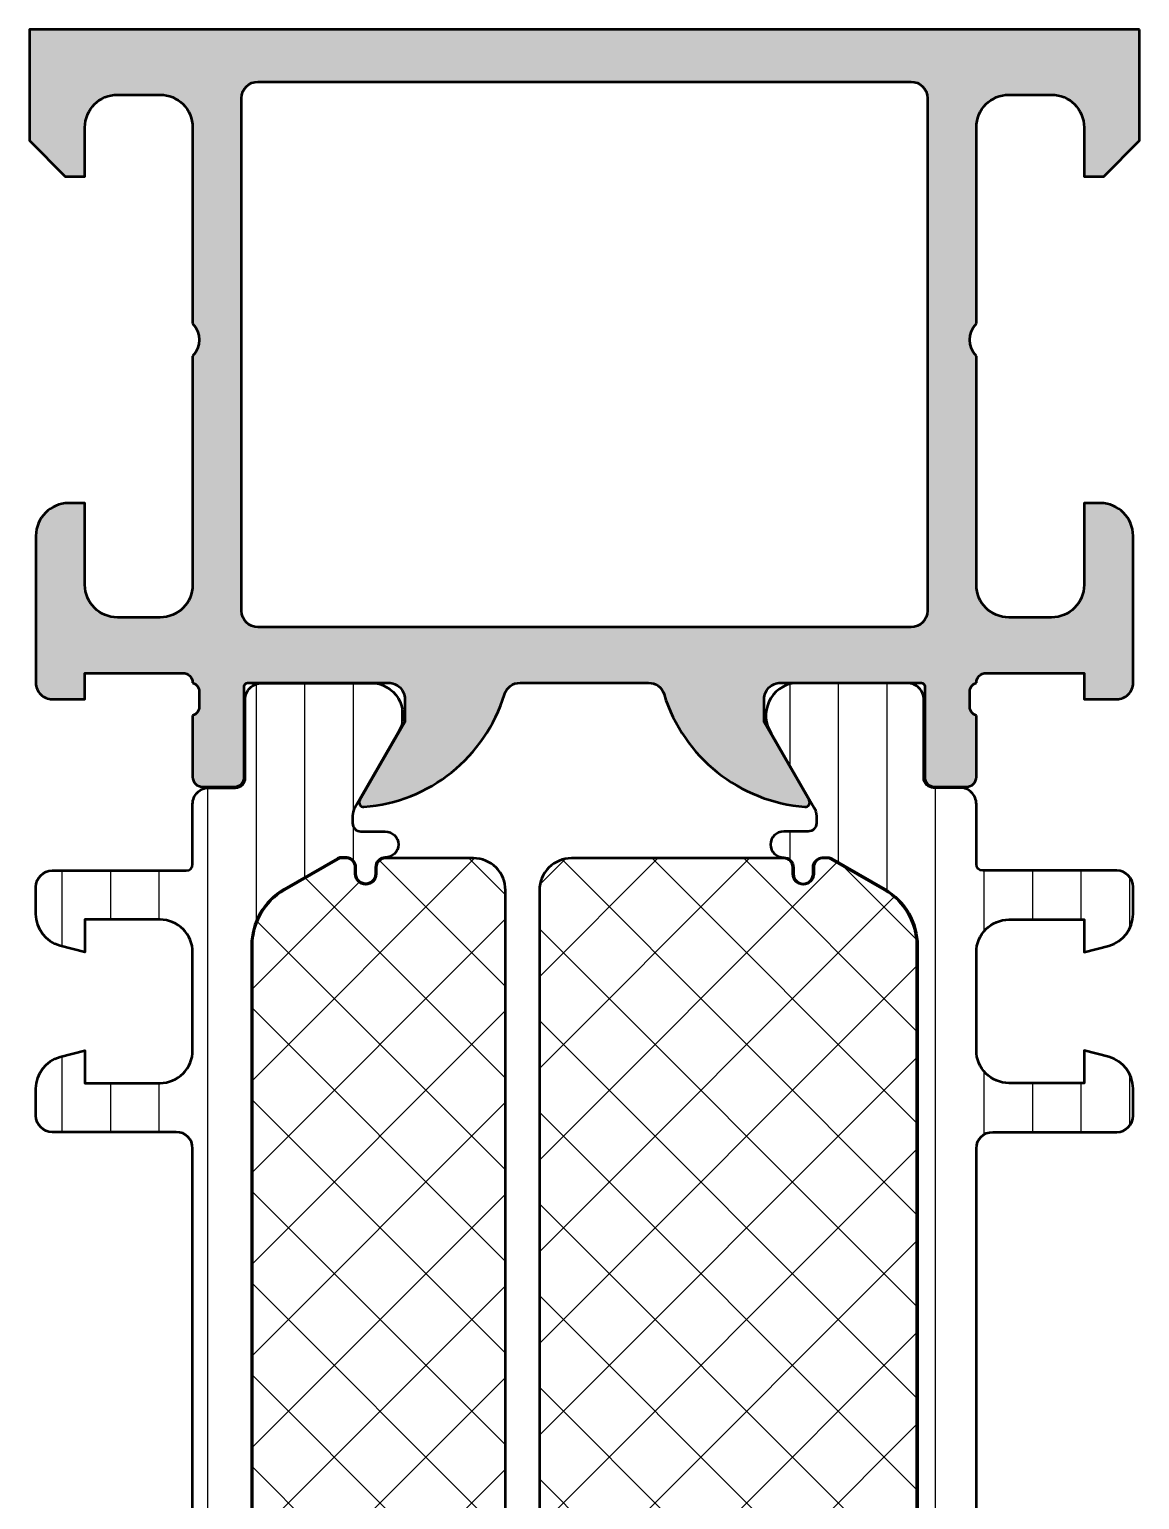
# Model space of a CAD drawing. Extents: x 0 to 136, y 0 to 90.
# Drawn here: x 51 to 85, y 45 to 90 of the extents above; entities that cross this region are included whole.
import ezdxf

# ---------------------------------------------------------------- set-up
doc = ezdxf.new("R2010")
doc.units = 0
for name, color, linetype, lineweight in [('0S-Alu contour', 7, 'Continuous', 50), ('0S-Alu hatch', 252, 'Continuous', 25), ('0S-Plastic contour', 254, 'Continuous', 50), ('0S-Plastic hatch', 253, 'Continuous', 25), ('0S-PT contour', 91, 'Continuous', 50), ('0S-PT hatch', 103, 'Continuous', 25)]:
    doc.layers.add(name, color=color, linetype=linetype, lineweight=lineweight)
pattern_1 = [(90, (0, 0), (-1.4859, 0), [])]
pattern_2 = [(135, (0, 0), (-1.403165018917055, -1.403165018917055), []), (225, (0, 0), (1.403165018917055, -1.403165018917055), [])]

# ---------------------------------------------------------------- blocks, each defined once
blk = doc.blocks.new('345110__9CAD28F0_3B12_4719_9389_62850543AB02_')
at = {"layer": '0S-Alu hatch'}
h = blk.add_hatch(color=256, dxfattribs=at)
edge = h.paths.add_edge_path()
edge.add_line((84.99999893188954, 90.00230846537636), (51.00000000000012, 90.00230846537636))
edge.add_line((51.00000000000012, 90.00230846537636), (51.00000000000012, 86.60227638568504))
edge.add_line((51.00000000000012, 86.60227638568504), (52.09997558593761, 85.50230103816614))
edge.add_line((52.09997558593761, 85.50230103816614), (52.69995117187511, 85.50230103816614))
edge.add_line((52.69995117187511, 85.50230103816614), (52.69995117187511, 87.00275856341943))
edge.add_ellipse((53.70003757115066, 87.00266453406105), major_axis=(-1.000086403695923, 0), ratio=1, start_angle=270.0049498861594, end_angle=359.99461298015063, ccw=False)
edge.add_line((53.69995117187511, 88.00275093402487), (55.0000000000001, 88.0027509340249))
edge.add_ellipse((54.99994519131189, 87.00269612572573), major_axis=(-1.000054809801082, 0), ratio=1, start_angle=180.002703004082, end_angle=269.99685986559376, ccw=False)
edge.add_line((56.00000000000012, 87.00274330463235), (56.00000000000012, 81.00230819072351))
edge.add_ellipse((55.47516065968176, 80.50230819072353), major_axis=(-0.7248836686985038, 0), ratio=1, start_angle=136.3884232636862, end_angle=223.6115767363138, ccw=False)
edge.add_line((56.00000000000012, 80.00230819072351), (56.00000000000012, 73.00230819072351))
edge.add_ellipse((54.99994120227114, 73.00236698845248), major_axis=(-1.000058799457453, 0), ratio=1, start_angle=90.003368663642, end_angle=179.996631336242, ccw=False)
edge.add_line((55.00000000000013, 72.00230819072351), (53.6999511718751, 72.00230819072351))
edge.add_ellipse((53.70003864244403, 73.00239566129244), major_axis=(-1.000087474394144, 0), ratio=1, start_angle=0.005011256110094564, end_angle=89.99498874391873, ccw=False)
edge.add_line((52.69995117187511, 73.002308190723), (52.69995117187511, 75.50230819072351))
edge.add_line((52.69995117187511, 75.50230819072351), (52.19995117187512, 75.50230819072351))
edge.add_arc((52.20003864244405, 74.50222072015455), 1.000087474394158, 90.00501125608184, 179.9949887438899)
edge.add_line((51.19995117187511, 74.50230819072401), (51.20001220703136, 70.00230819072351))
edge.add_arc((51.69998146641071, 70.00228507908653), 0.499969259913529, 179.9973514386468, 270.0035228322333)
edge.add_line((51.70001220703137, 69.50231582011804), (52.70001220703136, 69.50230819072351))
edge.add_line((52.70001220703136, 69.50230819072351), (52.70001220703136, 70.30230361308679))
edge.add_line((52.70001220703136, 70.30230361308679), (55.69995298661208, 70.30230361308679))
edge.add_ellipse((55.69987950604655, 70.00230362208575), major_axis=(-0.3000000000000338, 0), ratio=1, start_angle=180.024914814169, end_angle=269.9859662455902, ccw=False)
edge.add_ellipse((55.92104303113994, 69.73491348375047), major_axis=(-0.2788950563274112, 0), ratio=1, start_angle=178.8354106258941, end_angle=253.5801235805034, ccw=False)
edge.add_line((56.19988047768296, 69.72924507575206), (56.19988047768297, 69.27565107575207))
edge.add_ellipse((55.92101238203976, 69.26999041627504), major_axis=(-0.2789255417371784, 0), ratio=1, start_angle=106.42459455535919, end_angle=181.1628700728806, ccw=False)
edge.add_line((55.99987947768297, 69.00244707575207), (55.99987947768297, 67.12243607574355))
edge.add_arc((56.29987947768296, 67.12243607574355), 0.2999999999999971, 180, 270)
edge.add_line((56.29987947768296, 66.82243607574355), (57.27985379672575, 66.82243607574355))
edge.add_arc((57.27985379672575, 67.12243607574355), 0.2999999999999971, 270, 360)
edge.add_line((57.57985379672575, 67.12243607574355), (57.57985379672575, 69.88243771708723))
edge.add_ellipse((57.69985379672577, 69.8824377170872), major_axis=(-0.1200000000000187, 0), ratio=1, start_angle=269.99990065166475, end_angle=360, ccw=False)
edge.add_line((57.69985400480043, 70.00243771708703), (61.99987792968762, 70.00243026103601))
edge.add_ellipse((61.99989081194129, 69.50244314342802), major_axis=(-0.4999871177739289, 0), ratio=1, start_angle=179.9993980350858, end_angle=270.0014762355657, ccw=False)
edge.add_line((62.49987792968761, 69.50243789042851), (62.49987792968761, 68.80243331279382))
edge.add_line((62.49987792968761, 68.80243331279382), (61.11780731750427, 66.40860893112334))
edge.add_arc((61.23619308740117, 66.3402590994782), 0.1367000000000039, 150.0000814796172, 274.3397826725443)
edge.add_arc((60.87711802667843, 71.0718616033732), 4.881907809369219, 274.3397826725372, 343.0454840365642)
edge.add_ellipse((66.02510957001245, 69.50243026103608), major_axis=(-0.4999999999999327, 0), ratio=1, start_angle=270, end_angle=343.0454840365655, ccw=False)
edge.add_line((66.02510957001245, 70.00243026103601), (69.95784057221232, 70.00243026103601))
edge.add_ellipse((69.95784057221242, 69.50243026103608), major_axis=(-0.499999999999929, 0), ratio=1, start_angle=197.2895527157417, end_angle=270.00000000001137, ccw=False)
edge.add_arc((75.13588357343293, 71.11417536368405), 4.923085062803209, 197.2895527157344, 265.5272736079399)
edge.add_arc((74.7626195360837, 66.34236690903634), 0.1367000000000138, 265.5272736079367, 389.9999185203849)
edge.add_line((74.88100530598064, 66.4107167406815), (73.50015163421642, 68.80243331279382))
edge.add_line((73.50015163421642, 68.80243331279382), (73.50015163421642, 69.50243789043054))
edge.add_ellipse((74.00013875196277, 69.50244314342802), major_axis=(-0.4999871177739381, 0), ratio=1, start_angle=-90.00147623556478, end_angle=0.0006019649143240713, ccw=False)
edge.add_line((74.00015163421642, 70.00243026103601), (78.30017555908765, 70.00243771708705))
edge.add_ellipse((78.30017576716232, 69.88243771708721), major_axis=(-0.1200000000000144, 0), ratio=1, start_angle=180, end_angle=270.00009934833525, ccw=False)
edge.add_line((78.42017576716233, 69.88243771708723), (78.42017576716232, 67.12243607570424))
edge.add_arc((78.72017576716232, 67.12243607570424), 0.2999999999999971, 180, 270)
edge.add_line((78.72017576716232, 66.82243607570426), (79.70015008620511, 66.82243607570426))
edge.add_arc((79.70015008620511, 67.12243607570424), 0.2999999999999971, 270, 360)
edge.add_line((80.00015008620511, 67.12243607570424), (80.00015008620511, 69.00244707571278))
edge.add_ellipse((80.07901718184829, 69.26999041623571), major_axis=(-0.2789255417371463, 0), ratio=1, start_angle=-1.1628700728862214, end_angle=73.57540544464331, ccw=False)
edge.add_line((79.80014908620512, 69.27565107571277), (79.8001490862051, 69.72924507571277))
edge.add_ellipse((80.07898653274812, 69.73491348371114), major_axis=(-0.2788950563273951, 0), ratio=1, start_angle=-73.58012358051309, end_angle=1.16458937409692, ccw=False)
edge.add_ellipse((80.30015005786916, 70.00230362205812), major_axis=(-0.3000000000276554, 0), ratio=1, start_angle=270.0140337566354, end_angle=359.9750851880692, ccw=False)
edge.add_line((80.30007657729197, 70.30230361308679), (83.30001723766338, 70.30230361308679))
edge.add_line((83.30001723766338, 70.30230361308679), (83.30001723766338, 69.50230819072351))
edge.add_line((83.30001723766338, 69.50230819072351), (84.30001723766338, 69.50231582011804))
edge.add_arc((84.30004797828404, 70.0022850790865), 0.4999692599135209, 269.9964771677667, 360.0026485613531)
edge.add_line((84.80001723766337, 70.00230819072354), (84.80007827281965, 74.50230819072351))
edge.add_arc((83.79999080225069, 74.50222072015455), 1.000087474394158, 0.0050112561101264, 89.99498874391819)
edge.add_line((83.80007827281962, 75.50230819072351), (83.30007827281963, 75.50230819072351))
edge.add_line((83.30007827281963, 75.50230819072351), (83.30007827281963, 73.00230819072351))
edge.add_ellipse((82.29999087534657, 73.00239558818616), major_axis=(-1.000087401291905, 0), ratio=1, start_angle=90.00501389832198, end_angle=179.9949929319336, ccw=False)
edge.add_line((82.30007839202892, 72.00230819072351), (81.00002956390392, 72.00230819072351))
edge.add_ellipse((81.00008836163292, 73.0023669884525), major_axis=(-1.000058799457481, 0), ratio=1, start_angle=0.0033686637580103707, end_angle=89.99663133635721, ccw=False)
edge.add_line((80.00002956390392, 73.00230819072146), (80.00002956390392, 80.00230819072351))
edge.add_ellipse((80.52486890422225, 80.50230819072353), major_axis=(-0.7248836686984834, 0), ratio=1, start_angle=-43.611576736315385, end_angle=43.611576736315385, ccw=False)
edge.add_line((80.00002956390392, 81.00230819072351), (80.00002956390392, 87.00274330463036))
edge.add_ellipse((81.00008437259218, 87.0026961257257), major_axis=(-1.000054809801111, 0), ratio=1, start_angle=270.0031401344087, end_angle=359.997296995918, ccw=False)
edge.add_line((81.00002956390392, 88.0027509340249), (82.30007839202892, 88.0027509340249))
edge.add_ellipse((82.2999919464133, 87.00266460694114), major_axis=(-1.000086330819863, 0), ratio=1, start_angle=180.0053828449331, end_angle=269.9950474586182, ccw=False)
edge.add_line((83.30007827281963, 87.00275856341884), (83.30007827281963, 85.50230103816614))
edge.add_line((83.30007827281963, 85.50230103816614), (83.90005385875713, 85.50230103816614))
edge.add_line((83.90005385875713, 85.50230103816614), (85.00002944946766, 86.60227638568504))
edge.add_line((85.00002944946766, 86.60227638568504), (84.99999893188954, 90.00230846537636))
edge = h.paths.add_edge_path()
edge.add_line((58.00001335144054, 88.40230232562647), (78.00001430511485, 88.40230232562647))
edge.add_ellipse((78.00001156424725, 87.90229958475885), major_axis=(-0.500002740875127, 0), ratio=1, start_angle=180.0003140784808, end_angle=269.99968592142864, ccw=False)
edge.add_line((78.50001430511486, 87.90230232562647), (78.50001430511486, 72.2023051389665))
edge.add_ellipse((78.00001156424725, 72.20230787983331), major_axis=(-0.500002740875127, 0), ratio=1, start_angle=90.00031407857142, end_angle=179.9996859215194, ccw=False)
edge.add_line((78.00001430511485, 71.70230513896568), (58.00001335144054, 71.70230513896568))
edge.add_ellipse((58.00001609230815, 72.2023078798333), major_axis=(-0.5000027408751128, 0), ratio=1, start_angle=0.00031407848081244083, end_angle=89.99968592143023, ccw=False)
edge.add_line((57.50001335144054, 72.2023051389657), (57.50001335144053, 87.90230232562567))
edge.add_ellipse((58.00001609230815, 87.90229958475885), major_axis=(-0.500002740875127, 0), ratio=1, start_angle=270.0003140785705, end_angle=359.99968592151924, ccw=False)
at = {"layer": '0S-Alu contour', "color": 7}
for points in [[(84.99999893188954, 90.00230846537636), (51.00000000000012, 90.00230846537636), (51.00000000000012, 86.60227638568504), (52.09997558593761, 85.50230103816614), (52.69995117187511, 85.50230103816614), (52.69995117187511, 87.00275856341943)], [(83.30007827281963, 87.00275856341884), (83.30007827281963, 85.50230103816614), (83.90005385875713, 85.50230103816614), (85.00002944946766, 86.60227638568504), (84.99999893188954, 90.00230846537636)], [(58.00001335144054, 88.40230232562647), (78.00001430511485, 88.40230232562647)], [(53.69995117187511, 88.00275093402487), (55.0000000000001, 88.0027509340249)], [(57.50001335144054, 72.2023051389657), (57.50001335144053, 87.90230232562567)], [(78.50001430511486, 87.90230232562647), (78.50001430511486, 72.2023051389665)], [(81.00002956390392, 88.0027509340249), (82.30007839202892, 88.0027509340249)], [(56.00000000000012, 87.00274330463235), (56.00000000000012, 81.00230819072351)], [(80.00002956390392, 81.00230819072351), (80.00002956390392, 87.00274330463036)], [(56.00000000000012, 80.00230819072351), (56.00000000000012, 73.00230819072351)], [(80.00002956390392, 73.00230819072146), (80.00002956390392, 80.00230819072351)], [(52.69995117187511, 73.002308190723), (52.69995117187511, 75.50230819072351), (52.19995117187512, 75.50230819072351)], [(83.80007827281962, 75.50230819072351), (83.30007827281963, 75.50230819072351), (83.30007827281963, 73.00230819072351)], [(51.19995117187511, 74.50230819072401), (51.20001220703136, 70.00230819072351)], [(84.80001723766337, 70.00230819072354), (84.80007827281965, 74.50230819072351)], [(55.00000000000013, 72.00230819072351), (53.6999511718751, 72.00230819072351)], [(82.30007839202892, 72.00230819072351), (81.00002956390392, 72.00230819072351)], [(78.00001430511485, 71.70230513896568), (58.00001335144054, 71.70230513896568)], [(51.70001220703137, 69.50231582011804), (52.70001220703136, 69.50230819072351), (52.70001220703136, 70.30230361308679), (55.69995298661208, 70.30230361308679)], [(80.30007657729197, 70.30230361308679), (83.30001723766338, 70.30230361308679), (83.30001723766338, 69.50230819072351), (84.30001723766338, 69.50231582011804)], [(57.57985379672575, 67.12243607574355), (57.57985379672575, 69.88243771708723)], [(57.69985400480043, 70.00243771708703), (61.99987792968762, 70.00243026103601)], [(66.02510957001245, 70.00243026103601), (69.95784057221232, 70.00243026103601)], [(74.00015163421642, 70.00243026103601), (78.30017555908765, 70.00243771708705)], [(78.42017576716233, 69.88243771708723), (78.42017576716232, 67.12243607570424)], [(56.19988047768296, 69.72924507575206), (56.19988047768297, 69.27565107575207)], [(62.49987792968761, 69.50243789042851), (62.49987792968761, 68.80243331279382), (61.11780731750427, 66.40860893112334)], [(74.88100530598064, 66.4107167406815), (73.50015163421642, 68.80243331279382), (73.50015163421642, 69.50243789043054)], [(79.80014908620512, 69.27565107571277), (79.8001490862051, 69.72924507571277)], [(55.99987947768297, 69.00244707575207), (55.99987947768297, 67.12243607574355)], [(80.00015008620511, 67.12243607570424), (80.00015008620511, 69.00244707571278)], [(56.29987947768296, 66.82243607574355), (57.27985379672575, 66.82243607574355)], [(78.72017576716232, 66.82243607570426), (79.70015008620511, 66.82243607570426)]]:
    blk.add_lwpolyline(points, dxfattribs=at)
at = {"layer": '0S-Alu contour', "color": 7, "extrusion": (0, 0, -1)}
for centre, radius, start, end in [((-58.00001609230815, 87.90229958475885), 0.500002740875127, 0.0003140784807261, 89.99968592142947), ((-78.00001156424725, 87.90229958475885), 0.500002740875127, 90.00031407857134, 179.9996859215192), ((-53.70003757115066, 87.00266453406105), 1.000086403695923, 0.0053870198493499, 89.99505011384058), ((-54.99994519131189, 87.00269612572573), 1.000054809801082, 90.00314013440622, 179.997296995918), ((-81.00008437259218, 87.0026961257257), 1.000054809801111, 0.0027030040819815, 89.99685986559135), ((-82.2999919464133, 87.00266460694114), 1.000086330819863, 90.00495254138177, 179.9946171550669), ((-55.47516065968176, 80.50230819072353), 0.7248836686985038, 136.3884232636862, 223.6115767363138), ((-80.52486890422225, 80.50230819072353), 0.7248836686984834, 316.3884232636846, 43.61157673631534), ((-53.70003864244403, 73.00239566129244), 1.000087474394144, 270.0050112560814, 359.9949887438899), ((-54.99994120227114, 73.00236698845248), 1.000058799457453, 180.003368663758, 269.996631336358), ((-81.00008836163292, 73.0023669884525), 1.000058799457481, 270.0033686636428, 359.996631336242), ((-82.29999087534657, 73.00239558818616), 1.000087401291905, 180.0050070680665, 269.994986101678), ((-58.00001609230815, 72.2023078798333), 0.5000027408751128, 270.0003140785698, 359.9996859215192), ((-78.00001156424725, 72.20230787983331), 0.500002740875127, 180.0003140784807, 269.9996859214286), ((-55.69987950604655, 70.00230362208575), 0.3000000000000338, 90.01403375440981, 179.975085185831), ((-80.30015005786916, 70.00230362205812), 0.3000000000276554, 0.0249148119308007, 89.98596624336457), ((-55.92104303113994, 69.73491348375047), 0.2788950563274112, 106.4198764194966, 181.164589374106), ((-57.69985379672577, 69.8824377170872), 0.1200000000000188, 0, 90.00009934833525), ((-61.99989081194129, 69.50244314342802), 0.499987117773929, 89.99852376443432, 180.0006019649143), ((-66.02510957001245, 69.50243026103608), 0.4999999999999327, 16.95451596343453, 90), ((-69.95784057221242, 69.50243026103608), 0.499999999999929, 89.99999999998862, 162.7104472842583), ((-74.00013875196277, 69.50244314342802), 0.4999871177739381, 359.9993980350857, 90.00147623556484), ((-78.30017576716232, 69.88243771708721), 0.1200000000000144, 89.99990065166473, 180), ((-80.07898653274812, 69.73491348371114), 0.2788950563273951, 358.8354106259031, 73.58012358051322), ((-55.92101238203976, 69.26999041627504), 0.2789255417371784, 178.8371299271194, 253.5754054446408), ((-80.07901718184829, 69.26999041623571), 0.2789255417371463, 286.4245945553567, 1.162870072886224)]:
    blk.add_arc(centre, radius, start, end, dxfattribs=at)
at = {"layer": '0S-Alu contour', "color": 7}
for centre, radius, start, end in [((52.20003864244405, 74.50222072015455), 1.000087474394158, 90.00501125608184, 179.9949887438899), ((83.79999080225069, 74.50222072015455), 1.000087474394158, 0.0050112561101264, 89.99498874391819), ((51.69998146641071, 70.00228507908653), 0.499969259913529, 179.9973514386468, 270.0035228322333), ((84.30004797828404, 70.0022850790865), 0.4999692599135209, 269.9964771677667, 0.0026485613531484), ((60.87711802667843, 71.0718616033732), 4.881907809369219, 274.3397826725372, 343.0454840365642), ((75.13588357343293, 71.11417536368405), 4.923085062803209, 197.2895527157344, 265.5272736079399), ((56.29987947768296, 67.12243607574355), 0.2999999999999971, 180, 270), ((57.27985379672575, 67.12243607574355), 0.2999999999999971, 270, 0), ((78.72017576716232, 67.12243607570424), 0.2999999999999971, 180, 270), ((79.70015008620511, 67.12243607570424), 0.2999999999999971, 270, 0), ((61.23619308740117, 66.3402590994782), 0.1367000000000039, 150.0000814796172, 274.3397826725443), ((74.7626195360837, 66.34236690903634), 0.1367000000000138, 265.5272736079367, 29.99991852038491)]:
    blk.add_arc(centre, radius, start, end, dxfattribs=at)
blk = doc.blocks.new('284597__A6F63FD5_D8BB_4A15_8F1B_646C4F07533F___648DB167_A982_4746_BD56_8C2FD0CB7679_')
at = {"layer": '0S-Plastic hatch'}
h = blk.add_hatch(dxfattribs=at)
h.set_pattern_fill('ANSI31', color=256, scale=0.4680000000000001, angle=45, style=0)
h.set_pattern_definition(pattern_1)
edge = h.paths.add_edge_path()
edge.add_ellipse((52.20000000000032, 62.92155924204918), major_axis=(-0.9999999999999092, 0), ratio=1, start_angle=0, end_angle=75.00000000000159, ccw=False)
edge.add_line((51.2000000000004, 62.92155924204917), (51.2000000000004, 63.75230846542357))
edge.add_ellipse((51.7000000000004, 63.75230846542357), major_axis=(-0.5, 0), ratio=1, start_angle=270.00000000000324, end_angle=360, ccw=False)
edge.add_line((51.70000000000037, 64.25230846542357), (55.80000000000039, 64.25230846542351))
edge.add_arc((55.80000000000039, 64.45230846542351), 0.2000000000000028, 270, 360)
edge.add_line((56.00000000000039, 64.45230846542351), (56.0000000000004, 66.29231414433303))
edge.add_ellipse((56.4999973210981, 66.292314144333), major_axis=(-0.4999973210977017, 0), ratio=1, start_angle=269.99969301797546, end_angle=360, ccw=False)
edge.add_line((56.50000000000728, 66.79231146542352), (57.31033133334063, 66.79231146542355))
edge.add_arc((57.31033133334064, 67.09231146542355), 0.2999999999999971, 269.9999999999986, 360)
edge.add_line((57.61033133334064, 67.09231146542353), (57.60999938294361, 69.49230984835981))
edge.add_ellipse((58.10999536038223, 69.49231248798493), major_axis=(-0.4999959774455833, 0), ratio=1, start_angle=-90.00030248118418, end_angle=0.0003024817733034979, ccw=False)
edge.add_line((58.10999800000729, 69.99230846542355), (61.58653949810679, 69.99230846542355))
edge.add_ellipse((61.44422884911543, 69.0024903907007), major_axis=(-0.9999960709244742, 0), ratio=1, start_angle=147.2729839001596, end_angle=261.81839194810016, ccw=False)
edge.add_line((62.28548149810678, 68.46185546542355), (60.96696464879562, 66.17811697875126))
edge.add_arc((61.39997736552599, 65.92811700445172), 0.4999999999999846, 150.0000034006562, 180.0057438232341)
edge.add_line((60.89997736803845, 65.9280668801379), (60.90000000000981, 65.70230846544109))
edge.add_arc((61.1500000000273, 65.70230846544106), 0.2500000000174865, 180, 270.0000000000017)
edge.add_line((61.1500000000273, 65.45230846542358), (61.90040663939139, 65.45230846542354))
edge.add_ellipse((61.90040663939139, 65.05304939230678), major_axis=(-0.3992590731167667, 0), ratio=1, start_angle=90, end_angle=270, ccw=False)
edge.add_arc((61.90040663939138, 64.35230846542345), 0.3014818537665747, 89.99999999999864, 180)
edge.add_line((61.59892478562481, 64.3523084654235), (61.59892478562481, 64.1517376701373))
edge.add_ellipse((61.29949558091105, 64.15173767013732), major_axis=(-0.2994292047137605, 0), ratio=1, start_angle=0, end_angle=180, ccw=False)
edge.add_line((61.00006637619729, 64.15173767013732), (61.00006637619728, 64.35230846542362))
edge.add_arc((60.70006637619731, 64.35230846542359), 0.2999999999999687, 0, 86.60636072854572)
edge.add_line((60.71782504208574, 64.65178238713605), (60.53498719053997, 64.65178238713608))
edge.add_arc((60.53498719053984, 64.451782387136), 0.2000000000000739, 89.9999999999654, 119.9999999999628)
edge.add_line((60.43498719053992, 64.62498746789302), (58.80000000000038, 63.68102717331328))
edge.add_arc((59.80000000000029, 61.9489763657445), 1.999999999999884, 119.9999999999993, 180)
edge.add_line((57.80000000000041, 61.94897636574453), (57.8000000000004, 20.55564056505541))
edge.add_arc((59.80000000000036, 20.55564056505542), 1.999999999999964, 180, 240.0000000000007)
edge.add_line((58.80000000000041, 18.82358975748656), (60.43498719053991, 17.87962946290705))
edge.add_arc((60.53498719054011, 18.05283454366383), 0.2000000000000009, 239.9999999999339, 269.9999999999308)
edge.add_line((60.53498719053987, 17.85283454366382), (60.71782504208576, 17.85283454366388))
edge.add_arc((60.70006637619734, 18.15230846537632), 0.2999999999999465, 273.3936392714545, 360)
edge.add_line((61.00006637619728, 18.15230846537631), (61.00006637619728, 18.35287926066258))
edge.add_ellipse((61.29949558091104, 18.35287926066258), major_axis=(-0.2994292047137605, 0), ratio=1, start_angle=180, end_angle=360, ccw=False)
edge.add_line((61.5989247856248, 18.35287926066261), (61.5989247856248, 18.15230846537631))
edge.add_arc((61.90040663939133, 18.15230846537641), 0.301481853766532, 180, 270.0000000000108)
edge.add_ellipse((61.90040663939139, 17.45156753849313), major_axis=(-0.3992590731167524, 0), ratio=1, start_angle=90, end_angle=270, ccw=False)
edge.add_line((61.90040663939139, 17.05230846537638), (61.15000000002726, 17.05230846537635))
edge.add_arc((61.15000000002728, 16.80230846535887), 0.2500000000174793, 90.00000000000487, 180)
edge.add_line((60.9000000000098, 16.80230846535878), (60.89997736803844, 16.57655005066198))
edge.add_arc((61.39997736552601, 16.57649992634819), 0.5000000000000032, 179.9942561767658, 209.9999965993458)
edge.add_line((60.96696464879563, 16.32649995204862), (62.28548149810677, 14.04276146537634))
edge.add_ellipse((61.44422884911544, 13.50212654009919), major_axis=(-0.9999960709244679, 0), ratio=1, start_angle=98.1816080518995, end_angle=212.7270160998411, ccw=False)
edge.add_line((61.58653949810679, 12.51230846537635), (58.10999800000729, 12.51230846537635))
edge.add_ellipse((58.10999536038224, 13.01230444281497), major_axis=(-0.4999959774455922, 0), ratio=1, start_angle=-0.0003024817733034979, end_angle=90.00030248118418, ccw=False)
edge.add_line((57.60999938294361, 13.01230708244006), (57.61033133334064, 15.41230546537633))
edge.add_arc((57.31033133334062, 15.41230546537633), 0.3000000000000114, 0, 90)
edge.add_line((57.31033133334062, 15.71230546537634), (56.50000000000727, 15.71230546537634))
edge.add_ellipse((56.49999732109808, 16.21230278646685), major_axis=(-0.4999973210976841, 0), ratio=1, start_angle=0, end_angle=90.00030698202619, ccw=False)
edge.add_line((56.0000000000004, 16.21230278646686), (56.0000000000004, 18.05230846537629))
edge.add_arc((55.80000000000037, 18.05230846537634), 0.2000000000000242, 0, 89.99999999998575)
edge.add_line((55.80000000000042, 18.25230846537637), (51.70000000000039, 18.25230846537631))
edge.add_ellipse((51.70000000000039, 18.75230846537629), major_axis=(-0.4999999999999858, 0), ratio=1, start_angle=0, end_angle=90, ccw=False)
edge.add_line((51.2000000000004, 18.75230846537631), (51.2000000000004, 19.58305768875067))
edge.add_ellipse((52.2000000000004, 19.58305768875067), major_axis=(-1, 0), ratio=1, start_angle=285.00000000000125, end_angle=360, ccw=False)
edge.add_line((51.94118095489786, 20.54898351503974), (52.7000000000004, 20.75230846537637))
edge.add_line((52.7000000000004, 20.75230846537637), (52.7000000000004, 19.75230846537636))
edge.add_line((52.7000000000004, 19.75230846537636), (55.00000000000039, 19.75230846537636))
edge.add_arc((55.00000000000039, 20.75230846537636), 0.9999999999999964, 270, 360)
edge.add_line((56.0000000000004, 20.75230846537637), (56.0000000000004, 23.75230846537643))
edge.add_arc((55.00000000000046, 23.75230846537637), 0.999999999999936, 0, 90.00000000000286)
edge.add_line((55.00000000000041, 24.75230846537631), (52.7000000000004, 24.75230846537634))
edge.add_line((52.7000000000004, 24.75230846537634), (52.7000000000004, 23.75230846537642))
edge.add_line((52.7000000000004, 23.75230846537642), (51.94118095489794, 23.9556334157129))
edge.add_ellipse((52.20000000000049, 24.92155924200207), major_axis=(-1.000000000000102, 0), ratio=1, start_angle=0, end_angle=74.99999999999949, ccw=False)
edge.add_line((51.2000000000004, 24.92155924200206), (51.2000000000004, 25.75230846537639))
edge.add_ellipse((51.70000000000036, 25.75230846537641), major_axis=(-0.4999999999999574, 0), ratio=1, start_angle=270.00000000000165, end_angle=360, ccw=False)
edge.add_line((51.70000000000035, 26.25230846537636), (55.50000000000039, 26.25230846537637))
edge.add_arc((55.50000000000041, 26.75230846537635), 0.4999999999999823, 269.9999999999984, 360)
edge.add_line((56.0000000000004, 26.75230846537634), (56.0000000000004, 55.7523084654235))
edge.add_arc((55.50000000000039, 55.75230846542354), 0.5000000000000071, 0, 89.99999999999837)
edge.add_line((55.5000000000004, 56.25230846542355), (51.70000000000033, 56.25230846542354))
edge.add_ellipse((51.70000000000037, 56.75230846542351), major_axis=(-0.4999999999999645, 0), ratio=1, start_angle=0, end_angle=89.99999999999511, ccw=False)
edge.add_line((51.2000000000004, 56.75230846542354), (51.2000000000004, 57.58305768879796))
edge.add_ellipse((52.20000000000037, 57.58305768879795), major_axis=(-0.9999999999999786, 0), ratio=1, start_angle=284.99999999999903, end_angle=360, ccw=False)
edge.add_line((51.94118095489788, 58.548983515087), (52.7000000000004, 58.75230846542354))
edge.add_line((52.7000000000004, 58.75230846542354), (52.7000000000004, 57.75230846542354))
edge.add_line((52.7000000000004, 57.75230846542354), (55.00000000000037, 57.75230846542354))
edge.add_arc((55.0000000000004, 58.75230846542354), 0.9999999999999928, 269.999999999998, 360)
edge.add_line((56.0000000000004, 58.75230846542354), (56.0000000000004, 61.75230846542359))
edge.add_arc((55.00000000000039, 61.75230846542355), 1, 0, 90.00000000000244)
edge.add_line((55.00000000000035, 62.75230846542355), (52.7000000000004, 62.75230846542349))
edge.add_line((52.7000000000004, 62.75230846542349), (52.7000000000004, 61.75230846542356))
edge.add_line((52.7000000000004, 61.75230846542356), (51.94118095489785, 61.95563341576019))
at = {"layer": '0S-Plastic contour', "color": 7}
for points in [[(58.10999800000729, 69.99230846542355), (61.58653949810679, 69.99230846542355)], [(57.61033133334064, 67.09231146542353), (57.60999938294361, 69.49230984835981)], [(62.28548149810678, 68.46185546542355), (60.96696464879562, 66.17811697875126)], [(56.50000000000728, 66.79231146542352), (57.31033133334063, 66.79231146542355)], [(56.00000000000039, 64.45230846542351), (56.0000000000004, 66.29231414433303)], [(60.89997736803845, 65.9280668801379), (60.90000000000981, 65.70230846544109)], [(61.1500000000273, 65.45230846542358), (61.90040663939139, 65.45230846542354)], [(60.43498719053992, 64.62498746789302), (58.80000000000038, 63.68102717331328)], [(60.71782504208574, 64.65178238713605), (60.53498719053997, 64.65178238713608)], [(61.00006637619729, 64.15173767013732), (61.00006637619728, 64.35230846542362)], [(61.59892478562481, 64.3523084654235), (61.59892478562481, 64.1517376701373)], [(51.70000000000037, 64.25230846542357), (55.80000000000039, 64.25230846542351)], [(51.2000000000004, 62.92155924204917), (51.2000000000004, 63.75230846542357)], [(55.00000000000035, 62.75230846542355), (52.7000000000004, 62.75230846542349), (52.7000000000004, 61.75230846542356), (51.94118095489785, 61.95563341576019)], [(56.0000000000004, 58.75230846542354), (56.0000000000004, 61.75230846542359)], [(57.80000000000041, 61.94897636574453), (57.8000000000004, 20.55564056505541)], [(51.94118095489788, 58.548983515087), (52.7000000000004, 58.75230846542354), (52.7000000000004, 57.75230846542354), (55.00000000000037, 57.75230846542354)], [(51.2000000000004, 56.75230846542354), (51.2000000000004, 57.58305768879796)], [(55.5000000000004, 56.25230846542355), (51.70000000000033, 56.25230846542354)], [(56.0000000000004, 26.75230846537634), (56.0000000000004, 55.7523084654235)]]:
    blk.add_lwpolyline(points, dxfattribs=at)
at = {"layer": '0S-Plastic contour', "color": 7, "extrusion": (0, 0, -1)}
for centre, radius, start, end in [((-58.10999536038223, 69.49231248798493), 0.4999959774455833, 359.9996975182267, 90.00030248118426), ((-61.44422884911543, 69.0024903907007), 0.9999960709244742, 98.18160805189984, 212.7270160998405), ((-56.4999973210981, 66.292314144333), 0.4999973210977018, 0, 90.00030698202455), ((-61.90040663939139, 65.05304939230678), 0.3992590731167667, 90, 270), ((-51.7000000000004, 63.75230846542357), 0.5, 0, 89.99999999999675), ((-61.29949558091105, 64.15173767013732), 0.2994292047137605, 180, 0), ((-52.20000000000032, 62.92155924204918), 0.9999999999999092, 284.9999999999984, 0), ((-52.20000000000037, 57.58305768879795), 0.9999999999999786, 0, 75.00000000000098), ((-51.70000000000037, 56.75230846542351), 0.4999999999999645, 270.0000000000049, 0)]:
    blk.add_arc(centre, radius, start, end, dxfattribs=at)
at = {"layer": '0S-Plastic contour', "color": 7}
for centre, radius, start, end in [((57.31033133334064, 67.09231146542355), 0.2999999999999971, 269.9999999999986, 0), ((61.39997736552599, 65.92811700445172), 0.4999999999999846, 150.0000034006562, 180.0057438232341), ((61.1500000000273, 65.70230846544106), 0.2500000000174865, 180, 270.0000000000017), ((55.80000000000039, 64.45230846542351), 0.2000000000000028, 270, 0), ((60.53498719053984, 64.451782387136), 0.2000000000000739, 89.9999999999654, 119.9999999999628), ((60.70006637619731, 64.35230846542359), 0.2999999999999687, 0, 86.60636072854572), ((61.90040663939138, 64.35230846542345), 0.3014818537665747, 89.99999999999864, 180), ((59.80000000000029, 61.9489763657445), 1.999999999999884, 119.9999999999993, 180), ((55.00000000000039, 61.75230846542355), 1, 0, 90.00000000000244), ((55.0000000000004, 58.75230846542354), 0.9999999999999928, 269.999999999998, 0), ((55.50000000000039, 55.75230846542354), 0.5000000000000071, 0, 89.99999999999837)]:
    blk.add_arc(centre, radius, start, end, dxfattribs=at)
blk = doc.blocks.new('284597__040ED346_259B_41BE_BC81_DE0807876EAB___54D53D83_6F12_4823_9CAA_910124EB40AC_')
at = {"layer": '0S-Plastic hatch'}
h = blk.add_hatch(dxfattribs=at)
h.set_pattern_fill('ANSI31', color=256, scale=0.4680000000000001, angle=45, style=0)
h.set_pattern_definition(pattern_1)
edge = h.paths.add_edge_path()
edge.add_line((80.49999999999982, 56.25230846542354), (84.2999999999999, 56.25230846542354))
edge.add_arc((84.29999999999987, 56.75230846542351), 0.4999999999999574, 270.0000000000033, 360)
edge.add_line((84.79999999999983, 56.75230846542354), (84.79999999999983, 57.58305768879795))
edge.add_arc((83.79999999999986, 57.58305768879795), 0.9999999999999573, 0, 75.00000000000068)
edge.add_line((84.05881904510235, 58.54898351508698), (83.29999999999983, 58.75230846542355))
edge.add_line((83.29999999999983, 58.75230846542355), (83.29999999999983, 57.75230846542354))
edge.add_line((83.29999999999983, 57.75230846542354), (80.99999999999984, 57.75230846542354))
edge.add_ellipse((80.99999999999983, 58.75230846542355), major_axis=(-1.000000000000007, 0), ratio=1, start_angle=0, end_angle=90.00000000000159, ccw=False)
edge.add_line((79.99999999999983, 58.75230846542354), (79.99999999999983, 61.75230846542357))
edge.add_ellipse((80.99999999999982, 61.75230846542357), major_axis=(-0.9999999999999857, 0), ratio=1, start_angle=269.99999999999756, end_angle=360, ccw=False)
edge.add_line((80.99999999999984, 62.75230846542354), (83.29999999999983, 62.75230846542349))
edge.add_line((83.29999999999983, 62.75230846542349), (83.29999999999983, 61.75230846542357))
edge.add_line((83.29999999999983, 61.75230846542357), (84.0588190451024, 61.95563341576023))
edge.add_arc((83.79999999999993, 62.92155924204921), 0.9999999999999023, 284.9999999999985, 360)
edge.add_line((84.79999999999983, 62.92155924204919), (84.79999999999983, 63.75230846542358))
edge.add_arc((84.29999999999983, 63.75230846542358), 0.4999999999999858, 0, 89.99999999999675)
edge.add_line((84.29999999999987, 64.25230846542357), (80.19999999999983, 64.25230846542351))
edge.add_ellipse((80.19999999999987, 64.45230846542354), major_axis=(-0.2000000000000313, 0), ratio=1, start_angle=0, end_angle=89.99999999999193, ccw=False)
edge.add_line((79.99999999999983, 64.45230846542358), (79.99999999999983, 66.29231414433303))
edge.add_arc((79.50000267890213, 66.29231414433303), 0.4999973210976947, 0, 90.00030698202455)
edge.add_line((79.49999999999295, 66.79231146542355), (78.6896686666596, 66.79231146542352))
edge.add_ellipse((78.68966866665959, 67.09231146542353), major_axis=(-0.2999999999999971, 0), ratio=1, start_angle=0, end_angle=90.00000000000267, ccw=False)
edge.add_line((78.38966866665959, 67.09231146542355), (78.39000061705661, 69.49230984835984))
edge.add_arc((77.890004639618, 69.4923124879849), 0.4999959774455975, 359.9996975182267, 450.0003024811866)
edge.add_line((77.89000199999292, 69.99230846542353), (74.41346050189344, 69.99230846542352))
edge.add_arc((74.55577115088478, 69.00249039070069), 0.999996070924444, 98.18160805189915, 212.7270160998406)
edge.add_line((73.71451850189347, 68.46185546542355), (75.03303535120457, 66.17811697875129))
edge.add_ellipse((74.60002263447387, 65.92811700445162), major_axis=(-0.50000000000035, 0), ratio=1, start_angle=179.994256176766, end_angle=209.9999965993365, ccw=False)
edge.add_line((75.10002263196176, 65.92806688013792), (75.09999999999042, 65.70230846544109))
edge.add_ellipse((74.84999999997291, 65.70230846544106), major_axis=(-0.2500000000175078, 0), ratio=1, start_angle=90.00000000000318, end_angle=180, ccw=False)
edge.add_line((74.84999999997292, 65.45230846542356), (74.09959336060884, 65.45230846542351))
edge.add_arc((74.09959336060884, 65.05304939230678), 0.3992590731167524, 90, 270)
edge.add_ellipse((74.09959336060884, 64.35230846542343), major_axis=(-0.3014818537665889, 0), ratio=1, start_angle=180, end_angle=270, ccw=False)
edge.add_line((74.40107521437542, 64.35230846542352), (74.40107521437542, 64.1517376701373))
edge.add_arc((74.70050441908919, 64.15173767013732), 0.2994292047137605, 180, 360)
edge.add_line((74.99993362380295, 64.15173767013735), (74.99993362380295, 64.35230846542362))
edge.add_ellipse((75.2999336238029, 64.3523084654236), major_axis=(-0.2999999999999545, 0), ratio=1, start_angle=273.3936392714531, end_angle=360, ccw=False)
edge.add_line((75.28217495791448, 64.65178238713605), (75.46501280946028, 64.65178238713608))
edge.add_ellipse((75.46501280946038, 64.45178238713608), major_axis=(-0.2000000000000028, 0), ratio=1, start_angle=240.0000000000286, end_angle=270.00000000002854, ccw=False)
edge.add_line((75.56501280946028, 64.62498746789302), (77.19999999999985, 63.6810271733133))
edge.add_ellipse((76.19999999999993, 61.94897636574451), major_axis=(-1.999999999999881, 0), ratio=1, start_angle=180, end_angle=240.0000000000009, ccw=False)
edge.add_line((78.19999999999982, 61.94897636574452), (78.19999999999983, 20.55564056505541))
edge.add_ellipse((76.19999999999987, 20.55564056505543), major_axis=(-1.999999999999957, 0), ratio=1, start_angle=119.9999999999988, end_angle=180, ccw=False)
edge.add_line((77.1999999999998, 18.82358975748657), (75.56501280946031, 17.87962946290706))
edge.add_ellipse((75.4650128094601, 18.05283454366383), major_axis=(-0.2000000000000075, 0), ratio=1, start_angle=90.00000000007333, end_angle=120.00000000006739, ccw=False)
edge.add_line((75.46501280946036, 17.85283454366382), (75.28217495791446, 17.85283454366388))
edge.add_ellipse((75.2999336238029, 18.15230846537633), major_axis=(-0.2999999999999576, 0), ratio=1, start_angle=0, end_angle=86.6063607285443, ccw=False)
edge.add_line((74.99993362380295, 18.15230846537631), (74.99993362380295, 18.35287926066258))
edge.add_arc((74.70050441908919, 18.35287926066258), 0.2994292047137605, 0, 180)
edge.add_line((74.40107521437542, 18.35287926066258), (74.40107521437542, 18.15230846537632))
edge.add_ellipse((74.0995933606089, 18.15230846537641), major_axis=(-0.3014818537665178, 0), ratio=1, start_angle=89.99999999998658, end_angle=180, ccw=False)
edge.add_arc((74.09959336060884, 17.45156753849313), 0.3992590731167524, 90, 270)
edge.add_line((74.09959336060884, 17.05230846537638), (74.84999999997297, 17.05230846537635))
edge.add_ellipse((74.84999999997294, 16.80230846535886), major_axis=(-0.2500000000174865, 0), ratio=1, start_angle=180, end_angle=269.9999999999935, ccw=False)
edge.add_line((75.09999999999042, 16.80230846535878), (75.10002263196176, 16.57655005066198))
edge.add_ellipse((74.6000236536931, 16.57649965330409), major_axis=(-0.4999989808085771, 0), ratio=1, start_angle=150.000034700958, end_angle=180.0057751236176, ccw=False)
edge.add_line((75.03303562435076, 16.32650042515171), (73.71451850189345, 14.04276146537634))
edge.add_arc((74.5557711508848, 13.50212654009919), 0.9999960709244718, 147.2729839001593, 261.8183919481001)
edge.add_line((74.41346050189344, 12.51230846537635), (77.89000199999293, 12.51230846537635))
edge.add_arc((77.890004639618, 13.01230444281497), 0.4999959774455833, 269.9996975188149, 360.0003024817733)
edge.add_line((78.39000061705661, 13.01230708244006), (78.38966866665959, 15.41230546537633))
edge.add_ellipse((78.6896686666596, 15.41230546537634), major_axis=(-0.3000000000000114, 0), ratio=1, start_angle=270, end_angle=360, ccw=False)
edge.add_line((78.6896686666596, 15.71230546537634), (79.49999999999295, 15.71230546537634))
edge.add_arc((79.50000267890213, 16.21230278646686), 0.4999973210976948, 269.9996930179755, 360)
edge.add_line((79.99999999999983, 16.21230278646686), (79.99999999999983, 18.05230846537629))
edge.add_ellipse((80.19999999999987, 18.05230846537633), major_axis=(-0.2000000000000313, 0), ratio=1, start_angle=270.0000000000122, end_angle=360, ccw=False)
edge.add_line((80.1999999999998, 18.25230846537637), (84.29999999999983, 18.25230846537631))
edge.add_arc((84.29999999999983, 18.7523084653763), 0.4999999999999858, 270, 360)
edge.add_line((84.79999999999983, 18.75230846537631), (84.79999999999983, 19.58305768875068))
edge.add_arc((83.79999999999984, 19.58305768875069), 0.9999999999999857, 0, 75.0000000000002)
edge.add_line((84.05881904510235, 20.54898351503974), (83.29999999999983, 20.75230846537637))
edge.add_line((83.29999999999983, 20.75230846537637), (83.29999999999983, 19.75230846537636))
edge.add_line((83.29999999999983, 19.75230846537636), (80.99999999999983, 19.75230846537636))
edge.add_ellipse((80.99999999999982, 20.75230846537635), major_axis=(-0.9999999999999857, 0), ratio=1, start_angle=0, end_angle=90.0000000000008, ccw=False)
edge.add_line((79.99999999999983, 20.75230846537637), (79.99999999999983, 23.75230846537643))
edge.add_ellipse((80.99999999999979, 23.75230846537636), major_axis=(-0.999999999999943, 0), ratio=1, start_angle=269.99999999999756, end_angle=360, ccw=False)
edge.add_line((80.99999999999982, 24.75230846537631), (83.29999999999983, 24.75230846537634))
edge.add_line((83.29999999999983, 24.75230846537634), (83.29999999999983, 23.75230846537642))
edge.add_line((83.29999999999983, 23.75230846537642), (84.0588190451023, 23.9556334157129))
edge.add_arc((83.79999999999974, 24.92155924200207), 1.000000000000099, 284.9999999999996, 360)
edge.add_line((84.79999999999984, 24.92155924200206), (84.79999999999983, 25.75230846537639))
edge.add_arc((84.29999999999986, 25.7523084653764), 0.4999999999999716, 0, 89.99999999999837)
edge.add_line((84.29999999999987, 26.25230846537637), (80.49999999999982, 26.25230846537637))
edge.add_ellipse((80.49999999999982, 26.75230846537635), major_axis=(-0.4999999999999894, 0), ratio=1, start_angle=0, end_angle=90.00000000000159, ccw=False)
edge.add_line((79.99999999999983, 26.75230846537634), (79.99999999999983, 55.7523084654235))
edge.add_ellipse((80.49999999999982, 55.75230846542354), major_axis=(-0.5, 0), ratio=1, start_angle=270, end_angle=360, ccw=False)
at = {"layer": '0S-Plastic contour', "color": 7}
for points in [[(77.89000199999292, 69.99230846542353), (74.41346050189344, 69.99230846542352)], [(78.38966866665959, 67.09231146542355), (78.39000061705661, 69.49230984835984)], [(73.71451850189347, 68.46185546542355), (75.03303535120457, 66.17811697875129)], [(79.49999999999295, 66.79231146542355), (78.6896686666596, 66.79231146542352)], [(79.99999999999983, 64.45230846542358), (79.99999999999983, 66.29231414433303)], [(75.10002263196176, 65.92806688013792), (75.09999999999042, 65.70230846544109)], [(74.84999999997292, 65.45230846542356), (74.09959336060884, 65.45230846542351)], [(74.40107521437542, 64.35230846542352), (74.40107521437542, 64.1517376701373)], [(74.99993362380295, 64.15173767013735), (74.99993362380295, 64.35230846542362)], [(75.28217495791448, 64.65178238713605), (75.46501280946028, 64.65178238713608)], [(75.56501280946028, 64.62498746789302), (77.19999999999985, 63.6810271733133)], [(84.29999999999987, 64.25230846542357), (80.19999999999983, 64.25230846542351)], [(84.79999999999983, 62.92155924204919), (84.79999999999983, 63.75230846542358)], [(80.99999999999984, 62.75230846542354), (83.29999999999983, 62.75230846542349), (83.29999999999983, 61.75230846542357), (84.0588190451024, 61.95563341576023)], [(78.19999999999982, 61.94897636574452), (78.19999999999983, 20.55564056505541)], [(79.99999999999983, 58.75230846542354), (79.99999999999983, 61.75230846542357)], [(84.05881904510235, 58.54898351508698), (83.29999999999983, 58.75230846542355), (83.29999999999983, 57.75230846542354), (80.99999999999984, 57.75230846542354)], [(84.79999999999983, 56.75230846542354), (84.79999999999983, 57.58305768879795)], [(80.49999999999982, 56.25230846542354), (84.2999999999999, 56.25230846542354)], [(79.99999999999983, 26.75230846537634), (79.99999999999983, 55.7523084654235)]]:
    blk.add_lwpolyline(points, dxfattribs=at)
for centre, radius, start, end in [((74.55577115088478, 69.00249039070069), 0.999996070924444, 98.18160805189915, 212.7270160998406), ((77.890004639618, 69.4923124879849), 0.4999959774455975, 359.9996975182267, 90.00030248118671), ((79.50000267890213, 66.29231414433303), 0.4999973210976947, 0, 90.00030698202455), ((74.09959336060884, 65.05304939230678), 0.3992590731167524, 90, 270), ((74.70050441908919, 64.15173767013732), 0.2994292047137605, 180, 0), ((84.29999999999983, 63.75230846542358), 0.4999999999999858, 0, 89.99999999999675), ((83.79999999999993, 62.92155924204921), 0.9999999999999023, 284.9999999999985, 0), ((83.79999999999986, 57.58305768879795), 0.9999999999999573, 0, 75.00000000000068), ((84.29999999999987, 56.75230846542351), 0.4999999999999574, 270.0000000000033, 0)]:
    blk.add_arc(centre, radius, start, end, dxfattribs=at)
at = {"layer": '0S-Plastic contour', "color": 7, "extrusion": (0, 0, -1)}
for centre, radius, start, end in [((-78.68966866665959, 67.09231146542353), 0.2999999999999971, 269.9999999999973, 0), ((-74.60002263447387, 65.92811700445162), 0.50000000000035, 150.0000034006635, 180.0057438232341), ((-74.84999999997291, 65.70230846544106), 0.2500000000175078, 180, 269.9999999999968), ((-74.09959336060884, 64.35230846542343), 0.3014818537665889, 90, 180), ((-75.2999336238029, 64.3523084654236), 0.2999999999999545, 0, 86.6063607285469), ((-75.46501280946038, 64.45178238713608), 0.2000000000000028, 89.9999999999715, 119.9999999999714), ((-80.19999999999987, 64.45230846542354), 0.2000000000000313, 270.0000000000081, 0), ((-76.19999999999993, 61.94897636574451), 1.999999999999881, 119.9999999999991, 180), ((-80.99999999999982, 61.75230846542357), 0.9999999999999857, 0, 90.00000000000244), ((-80.99999999999983, 58.75230846542355), 1.000000000000007, 269.9999999999984, 0), ((-80.49999999999982, 55.75230846542354), 0.5, 0, 90)]:
    blk.add_arc(centre, radius, start, end, dxfattribs=at)
blk = doc.blocks.new('442270__60DE0288_E3C7_43D4_8249_92E12B1B31FA_')
at = {"layer": '0S-PT hatch'}
h = blk.add_hatch(dxfattribs=at)
h.set_pattern_fill('ANSI37', color=256, scale=0.625, angle=90, style=0)
h.set_pattern_definition(pattern_2)
edge = h.paths.add_edge_path()
edge.add_line((74.09959336060871, 64.63251178507186), (67.60000000001693, 64.63251178511896))
edge.add_arc((67.59999999999978, 63.65251178511899), 0.9799999999999613, 89.9999999989972, 180)
edge.add_line((66.61999999999982, 63.65251178511901), (66.61999999999982, 18.85210514568087))
edge.add_arc((67.59999999999981, 18.85210514568087), 0.9800000000000039, 180, 270.0000000000008)
edge.add_line((67.59999999999982, 17.87210514568086), (74.10107521437541, 17.87210514568087))
edge.add_arc((74.10107521437541, 18.15210514568088), 0.2800000000000011, 269.9999999999971, 360)
edge.add_line((74.38107521437543, 18.15210514568088), (74.38107521437543, 18.35267594096712))
edge.add_ellipse((74.70050441908919, 18.35267594096712), major_axis=(-0.3194292047137566, 0), ratio=1, start_angle=180, end_angle=360, ccw=False)
edge.add_line((75.01993362380294, 18.35267594096712), (75.01993362380294, 18.15210514568088))
edge.add_arc((75.29993362380293, 18.15210514568089), 0.2800000000000011, 180, 266.4872129359758)
edge.add_line((75.28277766033139, 17.87263122396839), (75.46501280946029, 17.87263122396839))
edge.add_arc((75.46501280946026, 18.05263122396839), 0.1799999999999997, 270.000000000009, 300.0000000000066)
edge.add_line((75.55501280946028, 17.8967466512872), (77.18999999999981, 18.84070694586676))
edge.add_arc((76.19999999999985, 20.55543724535997), 1.979999999999991, 299.9999999999989, 360)
edge.add_line((78.17999999999984, 20.55543724535995), (78.17999999999982, 61.94877304604899))
edge.add_arc((76.19999999999983, 61.94877304604899), 1.979999999999989, 0, 60.00000000000006)
edge.add_line((77.18999999999983, 63.66350334554217), (75.55501280946027, 64.60746364012174))
edge.add_arc((75.46501280946028, 64.4515790674406), 0.179999999999936, 59.99999999999221, 89.99999999999095)
edge.add_line((75.4650128094603, 64.63157906744054), (75.28277766033139, 64.63157906744054))
edge.add_arc((75.29993362380293, 64.35210514572806), 0.2799999999999824, 93.51278706402448, 180)
edge.add_line((75.01993362380294, 64.35210514572805), (75.01993362380296, 64.1515343504418))
edge.add_ellipse((74.69996681190139, 64.1515343504418), major_axis=(-0.3199668119015655, 0), ratio=1, start_angle=0, end_angle=180, ccw=False)
edge.add_line((74.37999999999982, 64.1515343504418), (74.37999999999982, 64.35210514568087))
edge.add_arc((74.09959336060878, 64.35210514568082), 0.2804066393910318, 0, 90.00000000001451)
at = {"layer": '0S-PT contour', "color": 7}
for points in [[(74.09959336060871, 64.63251178507186), (67.60000000001693, 64.63251178511896)], [(74.37999999999982, 64.1515343504418), (74.37999999999982, 64.35210514568087)], [(75.01993362380294, 64.35210514572805), (75.01993362380296, 64.1515343504418)], [(75.4650128094603, 64.63157906744054), (75.28277766033139, 64.63157906744054)], [(77.18999999999983, 63.66350334554217), (75.55501280946027, 64.60746364012174)], [(66.61999999999982, 63.65251178511901), (66.61999999999982, 18.85210514568087)], [(78.17999999999984, 20.55543724535995), (78.17999999999982, 61.94877304604899)]]:
    blk.add_lwpolyline(points, dxfattribs=at)
for centre, radius, start, end in [((67.59999999999978, 63.65251178511899), 0.9799999999999613, 89.9999999989972, 180), ((74.09959336060878, 64.35210514568082), 0.2804066393910318, 0, 90.00000000001451), ((75.29993362380293, 64.35210514572806), 0.2799999999999824, 93.51278706402448, 180), ((75.46501280946028, 64.4515790674406), 0.179999999999936, 59.99999999999221, 89.99999999999095), ((76.19999999999983, 61.94877304604899), 1.979999999999989, 0, 60.00000000000006)]:
    blk.add_arc(centre, radius, start, end, dxfattribs=at)
at = {"layer": '0S-PT contour', "color": 7, "extrusion": (0, 0, -1)}
blk.add_arc((-74.69996681190139, 64.1515343504418), 0.3199668119015655, 180, 0, dxfattribs=at)
blk = doc.blocks.new('442270__D5FE8C62_D257_45F6_827E_88728534A3A1_')
at = {"layer": '0S-PT hatch'}
h = blk.add_hatch(dxfattribs=at)
h.set_pattern_fill('ANSI37', color=256, scale=0.625, angle=90, style=0)
h.set_pattern_definition(pattern_2)
edge = h.paths.add_edge_path()
edge.add_arc((64.60000000000042, 63.65251178511901), 0.9799999999999754, 0, 90.00000000100117)
edge.add_line((64.5999999999833, 64.632511785119), (61.90040663939173, 64.63251178507186))
edge.add_arc((61.90040663939157, 64.35210514568071), 0.2804066393911455, 89.99999999996662, 180)
edge.add_line((61.62000000000042, 64.35210514568087), (61.62000000000041, 64.1515343504418))
edge.add_ellipse((61.30003318809885, 64.1515343504418), major_axis=(-0.3199668119015655, 0), ratio=1, start_angle=0, end_angle=180, ccw=False)
edge.add_line((60.98006637619729, 64.1515343504418), (60.98006637619729, 64.35210514572805))
edge.add_arc((60.70006637619727, 64.35210514572805), 0.2800000000000082, 0, 86.48721293599618)
edge.add_line((60.71722233966871, 64.63157906744055), (60.53498719053992, 64.63157906744054))
edge.add_arc((60.53498719053995, 64.4515790674406), 0.1799999999999358, 90.00000000000905, 120.0000000000078)
edge.add_line((60.44498719053996, 64.60746364012174), (58.8100000000004, 63.66350334554217))
edge.add_arc((59.80000000000042, 61.94877304604899), 1.980000000000003, 120.0000000000004, 180)
edge.add_line((57.82000000000042, 61.94877304604899), (57.8200000000004, 20.55543724535995))
edge.add_arc((59.80000000000039, 20.55543724535994), 1.979999999999982, 180, 240.0000000000002)
edge.add_line((58.8100000000004, 18.84070694586677), (60.44498719053994, 17.8967466512872))
edge.add_arc((60.53498719053994, 18.05263122396839), 0.1799999999999919, 239.9999999999999, 270)
edge.add_line((60.53498719053994, 17.8726312239684), (60.71722233966884, 17.87263122396839))
edge.add_arc((60.70006637619728, 18.15210514568088), 0.2799999999999907, 273.5127870640287, 360)
edge.add_line((60.98006637619728, 18.15210514568088), (60.98006637619728, 18.35267594096712))
edge.add_ellipse((61.29949558091104, 18.35267594096712), major_axis=(-0.3194292047137636, 0), ratio=1, start_angle=180, end_angle=360, ccw=False)
edge.add_line((61.61892478562481, 18.35267594096712), (61.61892478562481, 18.15210514568088))
edge.add_arc((61.89892478562481, 18.15210514568088), 0.2800000000000082, 180, 269.9999999999971)
edge.add_line((61.8989247856248, 17.87210514568087), (64.60000000000039, 17.87210514568087))
edge.add_arc((64.6000000000004, 18.85210514568087), 0.9799999999999968, 269.9999999999992, 360)
edge.add_line((65.58000000000041, 18.85210514568087), (65.5800000000004, 63.65251178511901))
at = {"layer": '0S-PT contour', "color": 7}
for points in [[(60.44498719053996, 64.60746364012174), (58.8100000000004, 63.66350334554217)], [(60.71722233966871, 64.63157906744055), (60.53498719053992, 64.63157906744054)], [(60.98006637619729, 64.1515343504418), (60.98006637619729, 64.35210514572805)], [(61.62000000000042, 64.35210514568087), (61.62000000000041, 64.1515343504418)], [(64.5999999999833, 64.632511785119), (61.90040663939173, 64.63251178507186)], [(65.58000000000041, 18.85210514568087), (65.5800000000004, 63.65251178511901)], [(57.82000000000042, 61.94877304604899), (57.8200000000004, 20.55543724535995)]]:
    blk.add_lwpolyline(points, dxfattribs=at)
for centre, radius, start, end in [((60.53498719053995, 64.4515790674406), 0.1799999999999358, 90.00000000000905, 120.0000000000078), ((60.70006637619727, 64.35210514572805), 0.2800000000000082, 0, 86.48721293599618), ((61.90040663939157, 64.35210514568071), 0.2804066393911455, 89.99999999996662, 180), ((64.60000000000042, 63.65251178511901), 0.9799999999999754, 0, 90.00000000100117), ((59.80000000000042, 61.94877304604899), 1.980000000000003, 120.0000000000004, 180)]:
    blk.add_arc(centre, radius, start, end, dxfattribs=at)
at = {"layer": '0S-PT contour', "color": 7, "extrusion": (0, 0, -1)}
blk.add_arc((-61.30003318809885, 64.1515343504418), 0.3199668119015655, 180, 0, dxfattribs=at)
blk = doc.blocks.new('442270__DA00EF9F_C4B3_46A3_B8C6_1E851B5A8F7F_')
at = {"layer": '0S-Alu contour', "color": 7}
blk.add_blockref('345110__9CAD28F0_3B12_4719_9389_62850543AB02_', (0, 0), dxfattribs=at)
at = {"layer": '0S-Plastic contour', "color": 7}
for name in ['284597__A6F63FD5_D8BB_4A15_8F1B_646C4F07533F___648DB167_A982_4746_BD56_8C2FD0CB7679_', '284597__040ED346_259B_41BE_BC81_DE0807876EAB___54D53D83_6F12_4823_9CAA_910124EB40AC_']:
    blk.add_blockref(name, (0, 0), dxfattribs=at)
at = {"layer": '0S-PT contour', "color": 7}
for name in ['442270__D5FE8C62_D257_45F6_827E_88728534A3A1_', '442270__60DE0288_E3C7_43D4_8249_92E12B1B31FA_']:
    blk.add_blockref(name, (0, 0), dxfattribs=at)

msp = doc.modelspace()

# ---------------------------------------------------------------- block references
at = {"layer": '0S-Alu contour', "color": 7}
msp.add_blockref('442270__DA00EF9F_C4B3_46A3_B8C6_1E851B5A8F7F_', (0, 0), dxfattribs=at)

doc.saveas('drawing.dxf')
